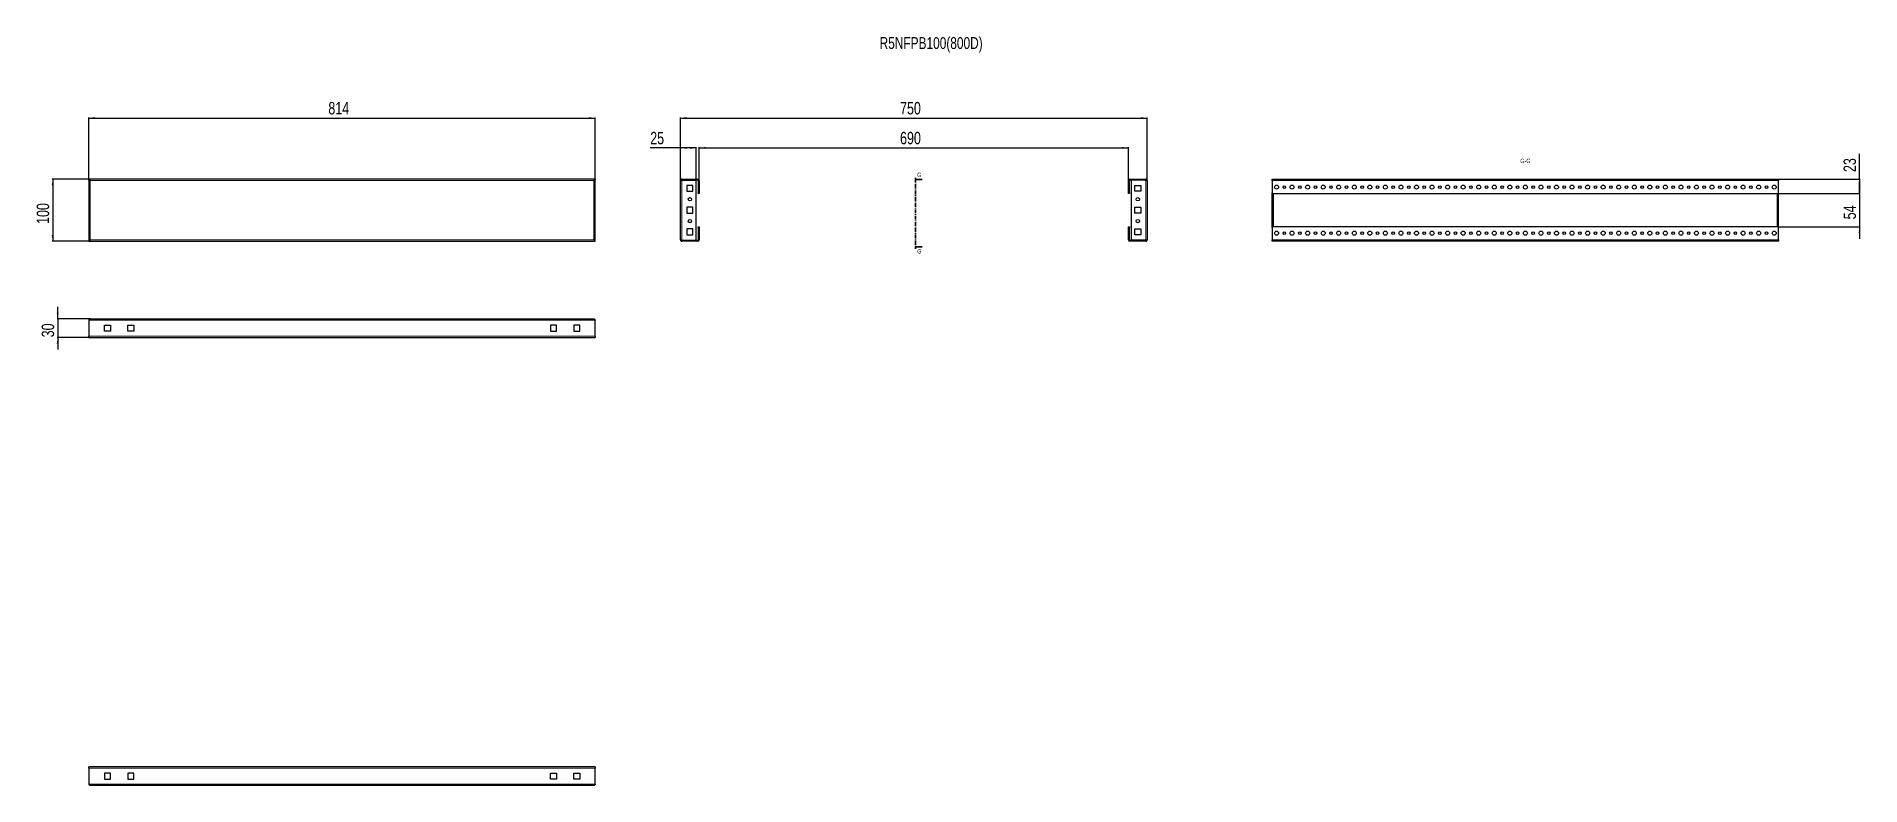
# Model space of a CAD drawing. Header units: millimetres. Extents: x -314 to 2618, y -642 to 562.
import ezdxf

# ---------------------------------------------------------------- set-up
doc = ezdxf.new("R2010")
doc.units = ezdxf.units.MM
doc.linetypes.add('CENTER', pattern=[10.16, 6.35, -1.27, 1.27, -1.27])
doc.layers.add('FORMAT', color=7, linetype='Continuous')
doc.styles.add('SLDTEXTSTYLE0', font='TXT', dxfattribs={"width": 0.75})
doc.dimstyles.new('SLDDIMSTYLE0', dxfattribs={"dimtxt": 20, "dimasz": 10, "dimexe": 0, "dimexo": 0.0625, "dimgap": 5, "dimtad": 2, "dimdec": 1, "dimrnd": 1e-09, "dimzin": 12, "dimdsep": 46, "dimtxsty": 'SLDTEXTSTYLE0', "dimsah": 1, "dimcen": 0.09, "dimadec": 0, "dimazin": 3, "dimtfac": 1, "dimtofl": 0, "dimtmove": 0, "dimatfit": 3, "dimfxl": 0, "dimfrac": 2, "dimtolj": 1, "dimtzin": 12, "dimarcsym": 0})
doc.dimstyles.new('SLDDIMSTYLE1', dxfattribs={"dimtxt": 20, "dimasz": 10, "dimexe": 0, "dimexo": 0.0625, "dimgap": 5, "dimtad": 2, "dimdec": 1, "dimrnd": 1e-09, "dimzin": 12, "dimdsep": 46, "dimtxsty": 'SLDTEXTSTYLE0', "dimsah": 1, "dimcen": 0.09, "dimadec": 0, "dimazin": 3, "dimtfac": 1, "dimtmove": 0, "dimatfit": 0, "dimfxl": 0, "dimfrac": 2, "dimtolj": 1, "dimtzin": 12, "dimarcsym": 0})

# ---------------------------------------------------------------- blocks, each defined once
blk = doc.blocks.new('_D')
at = {"layer": 'FORMAT'}
for p, q in [((-229.8, 330.6), (-229.8, 431.6)), ((-229.8, 430.6), (584.2, 430.6)), ((584.2, 330.6), (584.2, 431.6))]:
    blk.add_line(p, q, dxfattribs=at)
for points in [[(-229.8, 430.6), (-219.8, 429), (-219.8, 432.1)], [(584.2, 430.6), (574.2, 432.1), (574.2, 429)]]:
    blk.add_solid(points, dxfattribs=at)
at = {"layer": 'FORMAT', "insert": (155.1, 456.4), "char_height": 20, "attachment_point": 1, "style": 'SLDTEXTSTYLE0'}
blk.add_mtext('814', dxfattribs=at)
blk = doc.blocks.new('_D_1')
at = {"layer": 'FORMAT'}
for p, q in [((-229.8, 332.6), (-288.9, 332.6)), ((-287.9, 332.6), (-287.9, 232.6)), ((-229.8, 232.6), (-288.9, 232.6))]:
    blk.add_line(p, q, dxfattribs=at)
for points in [[(-287.9, 332.6), (-289.5, 322.6), (-286.4, 322.6)], [(-287.9, 232.6), (-286.4, 242.6), (-289.5, 242.6)]]:
    blk.add_solid(points, dxfattribs=at)
at = {"layer": 'FORMAT', "insert": (-313.7, 260.4), "char_height": 20, "attachment_point": 1, "rotation": 90, "style": 'SLDTEXTSTYLE0'}
blk.add_mtext('100', dxfattribs=at)
blk = doc.blocks.new('_D_2')
at = {"layer": 'FORMAT'}
for p, q in [((721.3, 330.5), (721.3, 431.6)), ((721.3, 430.6), (1471.3, 430.6)), ((1471.3, 330.5), (1471.3, 431.6))]:
    blk.add_line(p, q, dxfattribs=at)
for points in [[(721.3, 430.6), (731.3, 429), (731.3, 432.1)], [(1471.3, 430.6), (1461.3, 432.1), (1461.3, 429)]]:
    blk.add_solid(points, dxfattribs=at)
at = {"layer": 'FORMAT', "insert": (1074.1, 456.4), "char_height": 20, "attachment_point": 1, "style": 'SLDTEXTSTYLE0'}
blk.add_mtext('750', dxfattribs=at)
blk = doc.blocks.new('_D_3')
at = {"layer": 'FORMAT'}
for p, q in [((751.3, 330.5), (751.3, 383.6)), ((751.3, 382.6), (1441.3, 382.6)), ((1441.3, 330.5), (1441.3, 383.6))]:
    blk.add_line(p, q, dxfattribs=at)
for points in [[(751.3, 382.6), (761.3, 381), (761.3, 384.1)], [(1441.3, 382.6), (1431.3, 384.1), (1431.3, 381)]]:
    blk.add_solid(points, dxfattribs=at)
at = {"layer": 'FORMAT', "insert": (1074.1, 408.4), "char_height": 20, "attachment_point": 1, "style": 'SLDTEXTSTYLE0'}
blk.add_mtext('690', dxfattribs=at)
blk = doc.blocks.new('_D_4')
at = {"layer": 'FORMAT'}
for p, q in [((721.3, 382.6), (672.5, 382.6)), ((721.3, 330.5), (721.3, 383.6)), ((746.3, 382.6), (721.3, 382.6)), ((746.3, 330.6), (746.3, 383.6))]:
    blk.add_line(p, q, dxfattribs=at)
for points in [[(721.3, 382.6), (731.3, 381), (731.3, 384.1)], [(746.3, 382.6), (736.3, 384.1), (736.3, 381)]]:
    blk.add_solid(points, dxfattribs=at)
at = {"layer": 'FORMAT', "insert": (672.5, 408.4), "char_height": 20, "attachment_point": 1, "style": 'SLDTEXTSTYLE0'}
blk.add_mtext('25', dxfattribs=at)
blk = doc.blocks.new('_D_5')
at = {"layer": 'FORMAT'}
for p, q in [((-279.9, 108), (-279.9, 127.3)), ((-227.7, 108), (-280.9, 108)), ((-279.9, 108), (-279.9, 78)), ((-229.8, 78), (-280.9, 78)), ((-279.9, 78), (-279.9, 58.8))]:
    blk.add_line(p, q, dxfattribs=at)
for points in [[(-279.9, 108), (-278.4, 118), (-281.5, 118)], [(-279.9, 78), (-281.5, 68), (-278.4, 68)]]:
    blk.add_solid(points, dxfattribs=at)
at = {"layer": 'FORMAT', "insert": (-305.7, 78.2), "char_height": 20, "attachment_point": 1, "rotation": 90, "style": 'SLDTEXTSTYLE0'}
blk.add_mtext('30', dxfattribs=at)
blk = doc.blocks.new('_D_6')
at = {"layer": 'FORMAT'}
for p, q in [((2616.4, 309.6), (2616.4, 328.8)), ((2485.3, 309.6), (2617.4, 309.6)), ((2616.4, 309.6), (2616.4, 255.6)), ((2485.3, 255.6), (2617.4, 255.6)), ((2616.4, 255.6), (2616.4, 236.3))]:
    blk.add_line(p, q, dxfattribs=at)
for points in [[(2616.4, 309.6), (2618, 319.6), (2614.9, 319.6)], [(2616.4, 255.6), (2614.9, 245.6), (2618, 245.6)]]:
    blk.add_solid(points, dxfattribs=at)
at = {"layer": 'FORMAT', "insert": (2590.7, 267.8), "char_height": 20, "attachment_point": 1, "rotation": 90, "style": 'SLDTEXTSTYLE0'}
blk.add_mtext('54', dxfattribs=at)
blk = doc.blocks.new('_D_7')
at = {"layer": 'FORMAT'}
for p, q in [((2616.4, 332.6), (2616.4, 373.3)), ((2486.3, 332.6), (2617.4, 332.6)), ((2616.4, 332.6), (2616.4, 309.6)), ((2485.3, 309.6), (2617.4, 309.6))]:
    blk.add_line(p, q, dxfattribs=at)
for points in [[(2616.4, 332.6), (2614.9, 322.6), (2618, 322.6)], [(2616.4, 309.6), (2618, 319.6), (2614.9, 319.6)]]:
    blk.add_solid(points, dxfattribs=at)
at = {"layer": 'FORMAT', "insert": (2590.7, 343.8), "char_height": 20, "attachment_point": 1, "rotation": 90, "style": 'SLDTEXTSTYLE0'}
blk.add_mtext('23', dxfattribs=at)

msp = doc.modelspace()

# ---------------------------------------------------------------- linework, layer by layer
at = {"color": 7, "linetype": 'Continuous', "lineweight": 25}
for p, q in [((584.22, 332.57), (-229.78, 332.57)), ((-229.78, 331.07), (-229.78, 332.57)), ((-229.78, 331.07), (-229.78, 330.57)), ((-229.78, 330.57), (-229.78, 234.57)), ((-229.78, 330.57), (-228.28, 330.57)), ((584.22, 330.57), (582.72, 330.57)), ((584.22, 332.57), (584.22, 331.07)), ((584.22, 330.57), (584.22, 331.07)), ((584.22, 234.57), (584.22, 330.57)), ((721.27, 234.67), (721.27, 330.47)), ((723.37, 332.57), (723.37, 331.07)), ((723.37, 332.57), (749.17, 332.57)), ((723.37, 331.07), (749.17, 331.07)), ((723.37, 330.57), (746.27, 330.57)), ((746.27, 234.57), (746.27, 330.57)), ((749.77, 330.47), (749.77, 310.57)), ((751.27, 330.47), (751.27, 310.57)), ((1441.27, 310.57), (1441.27, 330.47)), ((1442.77, 310.57), (1442.77, 330.47)), ((1443.37, 332.57), (1469.17, 332.57)), ((1443.37, 331.07), (1469.17, 331.07)), ((1446.27, 234.57), (1446.27, 330.57)), ((1469.17, 330.57), (1446.27, 330.57)), ((1469.17, 331.07), (1469.17, 332.57)), ((1471.27, 330.47), (1471.27, 234.67)), ((1672.28, 330.47), (1672.28, 332.57)), ((1672.28, 332.57), (2486.28, 332.57)), ((1672.28, 330.47), (1672.28, 310.57)), ((2486.28, 332.57), (2486.28, 330.47)), ((2486.28, 310.57), (2486.28, 330.47)), ((731.52, 322.32), (731.52, 312.82)), ((741.02, 322.32), (731.52, 322.32)), ((731.52, 312.82), (741.02, 312.82)), ((741.02, 312.82), (741.02, 322.32)), ((749.77, 310.57), (751.27, 310.57)), ((749.77, 309.57), (749.77, 310.57)), ((751.27, 309.57), (749.77, 309.57)), ((751.27, 310.57), (751.27, 309.57)), ((1441.27, 310.57), (1442.77, 310.57)), ((1441.27, 309.57), (1441.27, 310.57)), ((1442.77, 309.57), (1441.27, 309.57)), ((1442.77, 310.57), (1442.77, 309.57)), ((1451.52, 322.32), (1461.02, 322.32)), ((1451.52, 312.82), (1451.52, 322.32)), ((1461.02, 312.82), (1451.52, 312.82)), ((1461.02, 322.32), (1461.02, 312.82)), ((1672.28, 310.57), (1673.28, 309.57)), ((1672.28, 254.57), (1672.28, 310.57)), ((1673.28, 309.57), (2485.28, 309.57)), ((1673.78, 255.57), (1673.78, 309.57)), ((2484.78, 255.57), (2484.78, 309.57)), ((2485.28, 309.57), (2486.28, 310.57)), ((2486.28, 254.57), (2486.28, 310.57)), ((731.52, 287.32), (731.52, 277.82)), ((741.02, 287.32), (731.52, 287.32)), ((731.52, 277.82), (741.02, 277.82)), ((741.02, 277.82), (741.02, 287.32)), ((1451.52, 287.32), (1461.02, 287.32)), ((1451.52, 277.82), (1451.52, 287.32)), ((1461.02, 277.82), (1451.52, 277.82)), ((1461.02, 287.32), (1461.02, 277.82)), ((-228.28, 234.57), (-229.78, 234.57)), ((-229.78, 234.57), (-229.78, 234.07)), ((582.72, 234.57), (584.22, 234.57)), ((584.22, 234.07), (584.22, 234.57)), ((723.37, 234.57), (746.27, 234.57)), ((741.02, 252.32), (731.52, 252.32)), ((731.52, 252.32), (731.52, 242.82)), ((731.52, 242.82), (741.02, 242.82)), ((741.02, 242.82), (741.02, 252.32)), ((749.77, 254.57), (749.77, 255.57)), ((749.77, 255.57), (751.27, 255.57)), ((751.27, 254.57), (749.77, 254.57)), ((749.77, 254.57), (749.77, 234.67)), ((751.27, 255.57), (751.27, 254.57)), ((751.27, 254.57), (751.27, 234.67)), ((1441.27, 255.57), (1442.77, 255.57)), ((1441.27, 254.57), (1441.27, 255.57)), ((1441.27, 234.67), (1441.27, 254.57)), ((1442.77, 254.57), (1441.27, 254.57)), ((1442.77, 255.57), (1442.77, 254.57)), ((1442.77, 234.67), (1442.77, 254.57)), ((1469.17, 234.57), (1446.27, 234.57)), ((1451.52, 252.32), (1461.02, 252.32)), ((1451.52, 242.82), (1451.52, 252.32)), ((1461.02, 242.82), (1451.52, 242.82)), ((1461.02, 252.32), (1461.02, 242.82)), ((1673.28, 255.57), (1672.28, 254.57)), ((1672.28, 254.57), (1672.28, 234.67)), ((1672.28, 232.57), (1672.28, 234.67)), ((2485.28, 255.57), (1673.28, 255.57)), ((2486.28, 254.57), (2485.28, 255.57)), ((2486.28, 234.67), (2486.28, 254.57)), ((2486.28, 234.67), (2486.28, 232.57)), ((-229.78, 234.07), (-229.78, 232.57)), ((-229.78, 232.57), (584.22, 232.57)), ((584.22, 232.57), (584.22, 234.07)), ((723.37, 232.57), (723.37, 234.07)), ((749.17, 234.07), (723.37, 234.07)), ((749.17, 232.57), (723.37, 232.57)), ((1469.17, 234.07), (1443.37, 234.07)), ((1469.17, 232.57), (1443.37, 232.57)), ((1469.17, 234.07), (1469.17, 232.57)), ((2486.28, 232.57), (1672.28, 232.57)), ((-229.78, 105.92), (-229.78, 80.12)), ((-227.68, 108.02), (582.12, 108.02)), ((-204.78, 97.77), (-195.28, 97.77)), ((-204.78, 88.27), (-204.78, 97.77)), ((-195.28, 88.27), (-204.78, 88.27)), ((-195.28, 97.77), (-195.28, 88.27)), ((-167.28, 97.77), (-157.78, 97.77)), ((-167.28, 88.27), (-167.28, 97.77)), ((-157.78, 88.27), (-167.28, 88.27)), ((-157.78, 97.77), (-157.78, 88.27)), ((521.72, 97.77), (512.22, 97.77)), ((512.22, 97.77), (512.22, 88.27)), ((512.22, 88.27), (521.72, 88.27)), ((521.72, 88.27), (521.72, 97.77)), ((549.72, 97.77), (549.72, 88.27)), ((559.22, 97.77), (549.72, 97.77)), ((549.72, 88.27), (559.22, 88.27)), ((559.22, 88.27), (559.22, 97.77)), ((584.22, 80.12), (584.22, 105.92)), ((-229.78, 78.02), (-229.78, 80.12)), ((-229.78, 78.02), (584.22, 78.02)), ((584.22, 80.12), (584.22, 78.02)), ((584.22, -611.98), (-229.78, -611.98)), ((-229.78, -614.08), (-229.78, -611.98)), ((-229.78, -614.08), (-229.78, -639.88)), ((584.22, -611.98), (584.22, -614.08)), ((584.22, -639.88), (584.22, -614.08)), ((582.12, -641.98), (-227.68, -641.98)), ((-195.28, -622.23), (-204.78, -622.23)), ((-204.78, -622.23), (-204.78, -631.73)), ((-204.78, -631.73), (-195.28, -631.73)), ((-195.28, -631.73), (-195.28, -622.23)), ((-157.78, -622.23), (-167.28, -622.23)), ((-167.28, -622.23), (-167.28, -631.73)), ((-167.28, -631.73), (-157.78, -631.73)), ((-157.78, -631.73), (-157.78, -622.23)), ((512.22, -631.73), (512.22, -622.23)), ((512.22, -622.23), (521.72, -622.23)), ((521.72, -631.73), (512.22, -631.73)), ((521.72, -622.23), (521.72, -631.73)), ((549.72, -622.23), (559.22, -622.23)), ((549.72, -631.73), (549.72, -622.23)), ((559.22, -631.73), (549.72, -631.73)), ((559.22, -622.23), (559.22, -631.73))]:
    msp.add_line(p, q, dxfattribs=at)
at = {"color": 8, "linetype": 'Continuous', "lineweight": 18}
for p, q in [((582.12, 330.47), (-227.68, 330.47)), ((-227.68, 330.47), (-227.68, 234.67)), ((582.12, 234.67), (582.12, 330.47)), ((723.37, 234.57), (723.37, 330.57)), ((749.17, 331.07), (749.17, 332.57)), ((749.77, 330.47), (751.27, 330.47)), ((1442.77, 330.47), (1441.27, 330.47)), ((1443.37, 331.07), (1443.37, 332.57)), ((1469.17, 330.57), (1469.17, 234.57)), ((1672.28, 330.47), (2486.28, 330.47)), ((1674.38, 255.57), (1674.38, 309.57)), ((2484.18, 309.57), (2484.18, 255.57)), ((-227.68, 234.67), (582.12, 234.67)), ((749.77, 234.67), (751.27, 234.67)), ((1442.77, 234.67), (1441.27, 234.67)), ((2486.28, 234.67), (1672.28, 234.67)), ((749.17, 234.07), (749.17, 232.57)), ((1443.37, 234.07), (1443.37, 232.57)), ((-229.78, 105.92), (584.22, 105.92)), ((-229.78, 80.12), (584.22, 80.12)), ((584.22, -614.08), (-229.78, -614.08)), ((584.22, -639.88), (-229.78, -639.88))]:
    msp.add_line(p, q, dxfattribs=at)
at = {"color": 7, "linetype": 'CENTER', "lineweight": 35}
msp.add_line((1099.11, 334.64), (1099.11, 220.56), dxfattribs=at)
at = {"color": 7, "linetype": 'Continuous', "lineweight": 35}
for p, q in [((1109.75, 331.64), (1099.11, 331.64)), ((1109.75, 223.56), (1099.11, 223.56))]:
    msp.add_line(p, q, dxfattribs=at)
at = {"color": 7, "linetype": 'Continuous', "lineweight": 25}
for centre, radius in [((1679.28, 319.57), 3.25), ((1704.28, 319.57), 3.25), ((1729.28, 319.57), 3.25), ((1754.28, 319.57), 3.25), ((1779.28, 319.57), 3.25), ((1804.28, 319.57), 3.25), ((1829.28, 319.57), 3.25), ((1854.28, 319.57), 3.25), ((1879.28, 319.57), 3.25), ((1904.28, 319.57), 3.25), ((1929.28, 319.57), 3.25), ((1954.28, 319.57), 3.25), ((1979.28, 319.57), 3.25), ((2004.28, 319.57), 3.25), ((2029.28, 319.57), 3.25), ((2054.28, 319.57), 3.25), ((2079.28, 319.57), 3.25), ((2104.28, 319.57), 3.25), ((2129.28, 319.57), 3.25), ((2154.28, 319.57), 3.25), ((2179.28, 319.57), 3.25), ((2204.28, 319.57), 3.25), ((2229.28, 319.57), 3.25), ((2254.28, 319.57), 3.25), ((2279.28, 319.57), 3.25), ((2304.28, 319.57), 3.25), ((2329.28, 319.57), 3.25), ((2354.28, 319.57), 3.25), ((2379.28, 319.57), 3.25), ((2404.28, 319.57), 3.25), ((2429.28, 319.57), 3.25), ((2454.28, 319.57), 3.25), ((2479.28, 319.57), 3.25), ((736.27, 300.07), 2.75), ((1456.27, 300.07), 2.75), ((1691.78, 319.57), 2.1), ((1716.78, 319.57), 2.1), ((1741.78, 319.57), 2.1), ((1766.78, 319.57), 2.1), ((1791.78, 319.57), 2.1), ((1816.78, 319.57), 2.1), ((1841.78, 319.57), 2.1), ((1866.78, 319.57), 2.1), ((1891.78, 319.57), 2.1), ((1916.78, 319.57), 2.1), ((1941.78, 319.57), 2.1), ((1966.78, 319.57), 2.1), ((1991.78, 319.57), 2.1), ((2016.78, 319.57), 2.1), ((2041.78, 319.57), 2.1), ((2066.78, 319.57), 2.1), ((2091.78, 319.57), 2.1), ((2116.78, 319.57), 2.1), ((2141.78, 319.57), 2.1), ((2166.78, 319.57), 2.1), ((2191.78, 319.57), 2.1), ((2216.78, 319.57), 2.1), ((2241.78, 319.57), 2.1), ((2266.78, 319.57), 2.1), ((2291.78, 319.57), 2.1), ((2316.78, 319.57), 2.1), ((2341.78, 319.57), 2.1), ((2366.78, 319.57), 2.1), ((2391.78, 319.57), 2.1), ((2416.78, 319.57), 2.1), ((2441.78, 319.57), 2.1), ((2466.78, 319.57), 2.1), ((736.27, 265.07), 2.75), ((1456.27, 265.07), 2.75), ((1679.28, 245.57), 3.25), ((1691.78, 245.57), 2.1), ((1704.28, 245.57), 3.25), ((1716.78, 245.57), 2.1), ((1729.28, 245.57), 3.25), ((1741.78, 245.57), 2.1), ((1754.28, 245.57), 3.25), ((1766.78, 245.57), 2.1), ((1779.28, 245.57), 3.25), ((1791.78, 245.57), 2.1), ((1804.28, 245.57), 3.25), ((1816.78, 245.57), 2.1), ((1829.28, 245.57), 3.25), ((1841.78, 245.57), 2.1), ((1854.28, 245.57), 3.25), ((1866.78, 245.57), 2.1), ((1879.28, 245.57), 3.25), ((1891.78, 245.57), 2.1), ((1904.28, 245.57), 3.25), ((1916.78, 245.57), 2.1), ((1929.28, 245.57), 3.25), ((1941.78, 245.57), 2.1), ((1954.28, 245.57), 3.25), ((1966.78, 245.57), 2.1), ((1979.28, 245.57), 3.25), ((1991.78, 245.57), 2.1), ((2004.28, 245.57), 3.25), ((2016.78, 245.57), 2.1), ((2029.28, 245.57), 3.25), ((2041.78, 245.57), 2.1), ((2054.28, 245.57), 3.25), ((2066.78, 245.57), 2.1), ((2079.28, 245.57), 3.25), ((2091.78, 245.57), 2.1), ((2104.28, 245.57), 3.25), ((2116.78, 245.57), 2.1), ((2129.28, 245.57), 3.25), ((2141.78, 245.57), 2.1), ((2154.28, 245.57), 3.25), ((2166.78, 245.57), 2.1), ((2179.28, 245.57), 3.25), ((2191.78, 245.57), 2.1), ((2204.28, 245.57), 3.25), ((2216.78, 245.57), 2.1), ((2229.28, 245.57), 3.25), ((2241.78, 245.57), 2.1), ((2254.28, 245.57), 3.25), ((2266.78, 245.57), 2.1), ((2279.28, 245.57), 3.25), ((2291.78, 245.57), 2.1), ((2304.28, 245.57), 3.25), ((2316.78, 245.57), 2.1), ((2329.28, 245.57), 3.25), ((2341.78, 245.57), 2.1), ((2354.28, 245.57), 3.25), ((2366.78, 245.57), 2.1), ((2379.28, 245.57), 3.25), ((2391.78, 245.57), 2.1), ((2404.28, 245.57), 3.25), ((2416.78, 245.57), 2.1), ((2429.28, 245.57), 3.25), ((2441.78, 245.57), 2.1), ((2454.28, 245.57), 3.25), ((2466.78, 245.57), 2.1), ((2479.28, 245.57), 3.25)]:
    msp.add_circle(centre, radius, dxfattribs=at)
for centre, radius, start, end in [((749.17, 330.47), 2.1, 0, 90), ((749.17, 330.47), 0.6, 0, 90), ((1443.37, 330.47), 2.1, 90, 180), ((1443.37, 330.47), 0.6, 90, 180), ((749.17, 234.67), 2.1, 270, 0), ((749.17, 234.67), 0.6, 270, 360), ((1443.37, 234.67), 2.1, 180, 270), ((1443.37, 234.67), 0.6, 180, 270)]:
    msp.add_arc(centre, radius, start, end, dxfattribs=at)
for points, knots in [([(-227.68, 330.47), (-227.86, 330.75), (-228.22, 331.31), (-228.75, 332.01), (-229.27, 332.48), (-229.62, 332.54), (-229.78, 332.57)], [0, 0, 0, 0, 0.2547527, 0.5096447, 0.7645377, 1, 1, 1, 1]), ([(-227.68, 330.47), (-227.86, 330.55), (-228.23, 330.71), (-228.92, 330.98), (-229.44, 331.03), (-229.78, 331.07)], [0, 0, 0, 0, 0.2598775, 0.5197391, 1, 1, 1, 1]), ([(1471.27, 330.47), (1471.23, 330.75), (1471.17, 331.31), (1470.66, 332.01), (1469.97, 332.48), (1469.43, 332.54), (1469.17, 332.57)], [0, 0, 0, 0, 0.2547527, 0.5096447, 0.7645377, 1, 1, 1, 1]), ([(1469.77, 330.47), (1469.76, 330.55), (1469.74, 330.71), (1469.55, 330.98), (1469.32, 331.03), (1469.17, 331.07)], [0, 0, 0, 0, 0.2598775, 0.5197391, 1, 1, 1, 1]), ([(582.12, 108.02), (582.3, 107.99), (582.65, 107.92), (583.19, 107.42), (583.71, 106.72), (584.06, 106.18), (584.22, 105.92)], [0, 0, 0, 0, 0.2547527, 0.5096447, 0.7645377, 1, 1, 1, 1]), ([(-227.68, -641.98), (-227.86, -641.95), (-228.22, -641.88), (-228.75, -641.38), (-229.27, -640.68), (-229.62, -640.14), (-229.78, -639.88)], [0, 0, 0, 0, 0.2547527, 0.5096447, 0.7645377, 1, 1, 1, 1])]:
    msp.add_open_spline(points, degree=3, knots=knots, dxfattribs=at)
for points in [[(-229.78, 330.57), (-229.75, 330.56), (-229.69, 330.54), (-229.2, 330.52), (-228.51, 330.49), (-227.96, 330.47), (-227.68, 330.47)], [(584.22, 332.57), (584.04, 332.53), (583.69, 332.47), (583.17, 331.99), (582.64, 331.29), (582.29, 330.74), (582.12, 330.47)], [(584.22, 331.07), (583.87, 331.03), (583.17, 330.95), (582.47, 330.63), (582.12, 330.47)], [(582.12, 330.47), (582.39, 330.47), (582.95, 330.49), (583.64, 330.52), (584.13, 330.54), (584.19, 330.56), (584.22, 330.57)], [(723.37, 332.57), (723.09, 332.53), (722.54, 332.47), (721.85, 331.99), (721.36, 331.29), (721.3, 330.74), (721.27, 330.47)], [(721.27, 330.47), (721.3, 330.47), (721.36, 330.49), (721.85, 330.52), (722.54, 330.54), (723.09, 330.56), (723.37, 330.57)], [(723.37, 331.07), (723.21, 331.03), (722.88, 330.95), (722.81, 330.63), (722.77, 330.47)], [(1469.17, 330.57), (1469.44, 330.56), (1469.99, 330.54), (1470.69, 330.52), (1471.17, 330.49), (1471.24, 330.47), (1471.27, 330.47)], [(-229.78, 234.07), (-229.43, 234.1), (-228.73, 234.18), (-228.03, 234.5), (-227.68, 234.67)], [(-229.78, 232.57), (-229.61, 232.6), (-229.26, 232.66), (-228.73, 233.15), (-228.21, 233.84), (-227.86, 234.39), (-227.68, 234.67)], [(-227.68, 234.67), (-227.96, 234.66), (-228.51, 234.64), (-229.2, 234.62), (-229.69, 234.59), (-229.75, 234.57), (-229.78, 234.57)], [(582.12, 234.67), (582.29, 234.39), (582.64, 233.84), (583.17, 233.15), (583.69, 232.66), (584.04, 232.6), (584.22, 232.57)], [(582.12, 234.67), (582.47, 234.5), (583.17, 234.18), (583.87, 234.1), (584.22, 234.07)], [(584.22, 234.57), (584.19, 234.57), (584.13, 234.59), (583.64, 234.62), (582.95, 234.64), (582.39, 234.66), (582.12, 234.67)], [(723.37, 234.57), (723.09, 234.57), (722.54, 234.59), (721.85, 234.62), (721.36, 234.64), (721.3, 234.66), (721.27, 234.67)], [(721.27, 234.67), (721.3, 234.39), (721.36, 233.84), (721.85, 233.15), (722.54, 232.66), (723.09, 232.6), (723.37, 232.57)], [(722.77, 234.67), (722.81, 234.5), (722.88, 234.18), (723.21, 234.1), (723.37, 234.07)], [(1469.17, 234.07), (1469.33, 234.1), (1469.65, 234.18), (1469.73, 234.5), (1469.77, 234.67)], [(1469.17, 232.57), (1469.44, 232.6), (1469.99, 232.66), (1470.69, 233.15), (1471.17, 233.84), (1471.24, 234.39), (1471.27, 234.67)], [(1471.27, 234.67), (1471.24, 234.66), (1471.17, 234.64), (1470.69, 234.62), (1469.99, 234.59), (1469.44, 234.57), (1469.17, 234.57)], [(-229.78, 105.92), (-229.61, 106.19), (-229.26, 106.75), (-228.73, 107.44), (-228.21, 107.92), (-227.86, 107.99), (-227.68, 108.02)], [(584.22, -639.88), (584.04, -640.16), (583.69, -640.71), (583.17, -641.4), (582.64, -641.89), (582.29, -641.95), (582.12, -641.98)]]:
    msp.add_open_spline(points, degree=3, dxfattribs=at)
at = {"color": 7, "linetype": 'Continuous', "lineweight": 35}
for points in [[(1099.11, 331.64), (1106.11, 330.52), (1106.11, 332.76)], [(1099.11, 223.56), (1106.11, 222.44), (1106.11, 224.68)]]:
    msp.add_solid(points, dxfattribs=at)

# ---------------------------------------------------------------- texts
at = {"color": 7, "linetype": 'Continuous', "char_height": 7, "attachment_point": 1, "style": 'SLDTEXTSTYLE0'}
for insert in [(1101.65, 342.73), (1101.65, 219.87)]:
    msp.add_mtext('G', dxfattribs=dict(at, insert=insert))
at = {"layer": 'FORMAT', "style": 'SLDTEXTSTYLE0'}
for s, insert, char_height, attachment_point in [('R5NFPB100(800D)', (1041.25, 560.62), 19.05, 1), ('G-G', (2079.3, 365.26), 7, 2)]:
    msp.add_mtext(s, dxfattribs=dict(at, insert=insert, char_height=char_height, attachment_point=attachment_point))

# ---------------------------------------------------------------- dimensions: what is measured, and where the dimension line sits
at = {"layer": 'FORMAT'}
for base, p1, p2, picture, middle in [((584.22, 430.57), (-229.78, 330.57), (584.22, 330.57), '_D', (177.22, 430.57)), ((1471.27, 430.57), (721.27, 330.47), (1471.27, 330.47), '_D_2', (1096.27, 430.57)), ((721.27, 382.57), (746.27, 330.57), (721.27, 330.47), '_D_4', (687.26, 382.57)), ((1441.27, 382.57), (751.27, 330.47), (1441.27, 330.47), '_D_3', (1096.27, 382.57))]:
    dim = msp.add_linear_dim(base=base, p1=p1, p2=p2, dimstyle='SLDDIMSTYLE0', dxfattribs=at)
    dim.commit()
    dim.dimension.update_dxf_attribs({"geometry": picture, "text_midpoint": middle, "dimtype": 160})
for base, p1, p2, dimstyle, picture, middle in [((2616.44, 309.57), (2486.28, 332.57), (2485.28, 309.57), 'SLDDIMSTYLE0', '_D_7', (2616.44, 358.57)), ((-287.95, 232.57), (-229.78, 332.57), (-229.78, 232.57), 'SLDDIMSTYLE0', '_D_1', (-287.95, 282.57)), ((2616.44, 255.57), (2485.28, 309.57), (2485.28, 255.57), 'SLDDIMSTYLE1', '_D_6', (2616.44, 282.57)), ((-279.95, 78.02), (-227.68, 108.02), (-229.78, 78.02), 'SLDDIMSTYLE1', '_D_5', (-279.95, 93.02))]:
    dim = msp.add_linear_dim(base=base, p1=p1, p2=p2, angle=90, dimstyle=dimstyle, dxfattribs=at)
    dim.commit()
    dim.dimension.update_dxf_attribs({"geometry": picture, "text_midpoint": middle, "dimtype": 160})

doc.saveas('drawing.dxf')
